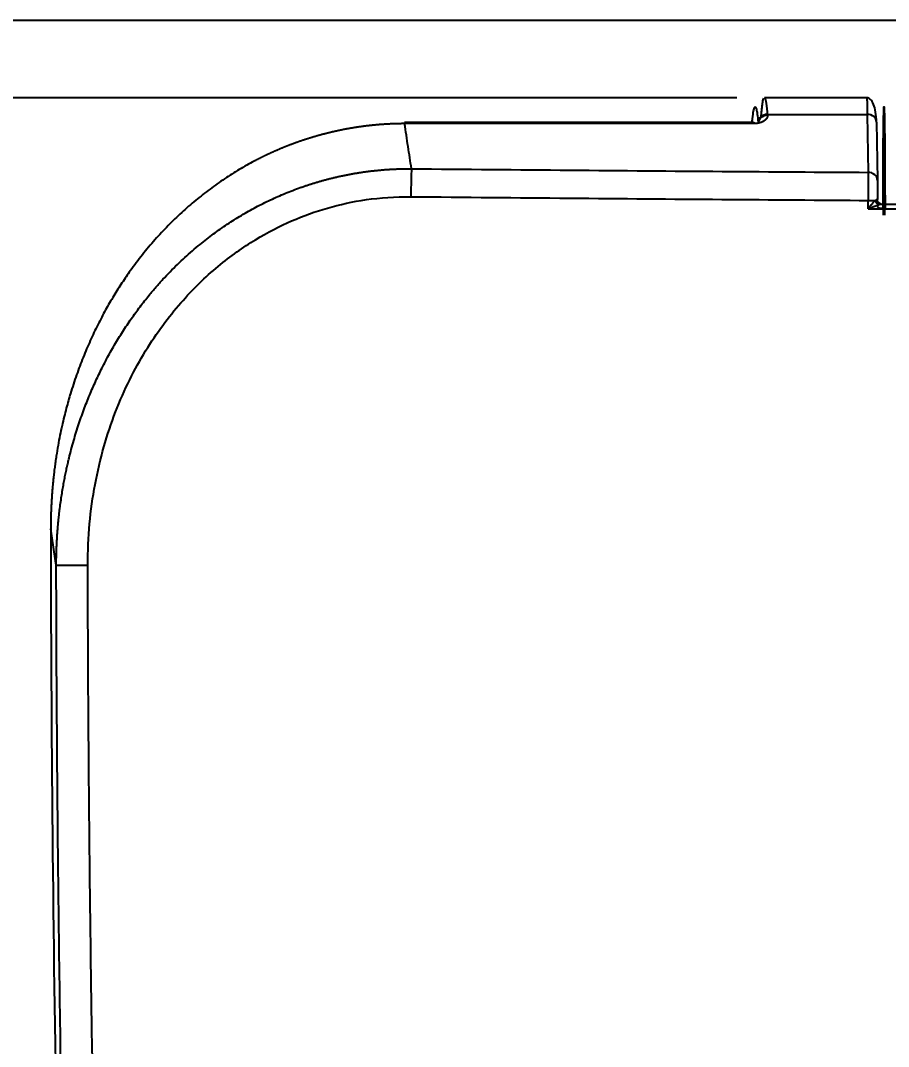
# Model space of a CAD drawing. Header units: millimetres. Extents: x 63 to 483, y 13 to 310.
# Drawn here: x 106.05 to 137.47, y 233.39 to 270.52 of the extents above; entities that cross this region are included whole.
import ezdxf

# ---------------------------------------------------------------- set-up
doc = ezdxf.new("R2010")
doc.units = ezdxf.units.MM
doc.layers.add('DIM', color=5, linetype='Continuous')
doc.styles.get("Standard").update_dxf_attribs({"font": 'arial.ttf'})
doc.dimstyles.new('사본 Standard', dxfattribs={"dimtxt": 2.5, "dimasz": 3, "dimexe": 1, "dimexo": 1, "dimgap": 0.9, "dimtad": 1, "dimdec": 1, "dimdsep": 46, "dimtxsty": 'Standard', "dimcen": 0.09, "dimclrd": 3, "dimclre": 3, "dimclrt": 2, "dimadec": 0, "dimazin": 0, "dimtfac": 1, "dimtdec": 1, "dimtmove": 0, "dimatfit": 3, "dimfxl": 1.25, "dimtolj": 1, "dimtzin": 0, "dimarcsym": 1})

# ---------------------------------------------------------------- blocks, each defined once
blk = doc.blocks.new('*D9')
at = {"layer": 'DIM', "linetype": 'ByBlock', "lineweight": -2, "transparency": 16777216}
for p, q in [((166.643, 270.517), (87.159, 270.517)), ((88.159, 267.517), (88.159, 109.59)), ((171.143, 106.59), (87.159, 106.59))]:
    blk.add_line(p, q, dxfattribs=at)
at = {"layer": 'DIM', "transparency": 16777216}
for points in [[(87.659, 267.517), (88.659, 267.517), (88.159, 270.517)], [(87.659, 109.59), (88.659, 109.59), (88.159, 106.59)]]:
    blk.add_solid(points, dxfattribs=at)
at = {"layer": 'DIM', "transparency": 16777216, "insert": (85.128, 188.554), "char_height": 3, "attachment_point": 5, "rotation": 90}
blk.add_mtext('\\A1;491.7', dxfattribs=at)
blk = doc.blocks.new('*D10')
at = {"layer": 'DIM', "linetype": 'ByBlock', "lineweight": -2, "transparency": 16777216}
for p, q in [((131.983, 267.724), (97.186, 267.724)), ((98.186, 264.724), (98.186, 109.59)), ((131.983, 106.59), (97.186, 106.59))]:
    blk.add_line(p, q, dxfattribs=at)
at = {"layer": 'DIM', "transparency": 16777216}
for points in [[(97.686, 264.724), (98.686, 264.724), (98.186, 267.724)], [(97.686, 109.59), (98.686, 109.59), (98.186, 106.59)]]:
    blk.add_solid(points, dxfattribs=at)
at = {"layer": 'DIM', "transparency": 16777216, "insert": (95.153, 187.157), "char_height": 3, "attachment_point": 5, "rotation": 90}
blk.add_mtext('\\A1;483.4', dxfattribs=at)

msp = doc.modelspace()

# ---------------------------------------------------------------- linework, layer by layer
for p, q in [((136.714, 267.725), (132.977, 267.725)), ((133.086, 267.122), (136.705, 267.122)), ((133.086, 267.122), (133.089, 267.089)), ((136.705, 267.122), (136.737, 265.022)), ((137.308, 267.05), (137.308, 265.93)), ((137.312, 265.93), (137.312, 267.05)), ((132.59, 266.83), (119.953, 266.83)), ((119.953, 266.83), (119.953, 266.786)), ((132.59, 266.786), (119.953, 266.786)), ((132.59, 266.786), (132.59, 266.83)), ((137.039, 266.834), (137.07, 264.744)), ((137.308, 266.101), (137.288, 266.101)), ((137.295, 265.311), (137.288, 266.101)), ((137.331, 265.93), (137.312, 265.93)), ((137.332, 266.113), (137.325, 265.319)), ((137.285, 265.747), (137.292, 264.957)), ((137.328, 264.966), (137.335, 265.76)), ((137.34, 264.966), (137.328, 264.966))]:
    msp.add_line(p, q)
for centre, major_axis, ratio, start_param, end_param in [((133.086, 266.834), (0.332, 0.03), 0.865135, 1.492426, 3.037052), ((133.089, 266.801), (-0.332, -0.03), 0.865135, 4.634019, 6.178644), ((136.705, 266.834), (0.333, 0.005), 0.866001, 6.265733, 7.840892), ((137.31, 263.225), (0, 3.833), 0.008727, 0.065264, 0.722384), ((137.31, 263.225), (0, 3.833), 0.008727, 5.5653, 6.217922), ((137.31, 263.225), (0, 2.717), 0.008727, 0.092155, 0.695493), ((137.31, 263.225), (0, 2.717), 0.008727, 5.592192, 6.19103), ((137.31, 263.225), (0, 3.833), 0.008727, 0.852911, 1.505533), ((137.31, 263.225), (0, 3.833), 0.008727, 4.777653, 5.434773), ((120.199, 264.144), (0.011, 1.167), 0.016483, 0.523677, 1.572464), ((137.31, 263.225), (0, 1.883), 0.008727, 0, 1.238671), ((137.31, 263.225), (0, 1.883), 0.008727, 5.055019, 6.283185), ((136.737, 264.733), (0.333, 0.005), 0.866001, 6.265733, 7.840892), ((137.31, 263.225), (0, 2.717), 0.008727, 0.879803, 1.478641), ((137.31, 263.225), (0, 2.717), 0.008727, 4.804544, 5.407882), ((136.741, 264.009), (0.333, 0), 0.003001, 4.701161, 5.602059), ((137.129, 264.008), (-0.086, 0.143), 0.726376, 1.158343, 2.457916), ((137.21, 264.041), (0, 0.167), 0.939426, 1.581312, 2.770612), ((137.241, 264.041), (0, -0.167), 0.999962, 5.902856, 6.283185), ((137.236, 264.041), (0, -0.167), 0.999962, 6.000152, 6.283185), ((108.502, 250.806), (-1.167, -0.002), 0.000183, 0.087267, 1.552408)]:
    msp.add_ellipse(centre, major_axis=major_axis, ratio=ratio, start_param=start_param, end_param=end_param)
for points, degree, knots in [([(132.862, 267.04), (132.864, 267.068), (132.872, 267.156), (132.884, 267.294), (132.901, 267.44), (132.918, 267.562), (132.937, 267.655), (132.95, 267.693), (132.957, 267.706)], 3, [0, 0, 0, 0, 0.074848, 0.245055, 0.422682, 0.607729, 0.800195, 1, 1, 1, 1]), ([(132.977, 267.725), (132.978, 267.725), (132.981, 267.725), (132.985, 267.723), (132.989, 267.718), (132.994, 267.712), (132.998, 267.705), (133.002, 267.695), (133.006, 267.685), (133.01, 267.673), (133.014, 267.66), (133.018, 267.645), (133.021, 267.63), (133.025, 267.614), (133.029, 267.596), (133.032, 267.578), (133.035, 267.559), (133.039, 267.54), (133.042, 267.52), (133.045, 267.5), (133.048, 267.479), (133.051, 267.458), (133.054, 267.436), (133.057, 267.414), (133.059, 267.393), (133.062, 267.371), (133.064, 267.349), (133.067, 267.327), (133.069, 267.305), (133.071, 267.284), (133.074, 267.262), (133.076, 267.241), (133.078, 267.22), (133.08, 267.2), (133.081, 267.18), (133.083, 267.16), (133.085, 267.141), (133.086, 267.129), (133.086, 267.122)], 3, [0, 0, 0, 0, 0.033205, 0.072618, 0.111337, 0.149363, 0.186695, 0.223333, 0.259279, 0.29453, 0.329088, 0.362953, 0.396124, 0.428601, 0.460385, 0.491475, 0.521872, 0.551575, 0.580585, 0.608902, 0.636524, 0.663453, 0.689689, 0.715231, 0.74008, 0.764235, 0.787696, 0.810464, 0.832539, 0.85392, 0.874607, 0.894601, 0.913901, 0.932508, 0.950421, 0.967641, 0.984167, 1, 1, 1, 1]), ([(137.039, 266.839), (137.034, 266.975), (137.011, 267.221), (136.934, 267.499), (136.826, 267.682), (136.734, 267.724), (136.682, 267.725)], 3, [0, 0, 0, 0, 0.242971, 0.490945, 0.743557, 1, 1, 1, 1]), ([(136.687, 267.725), (136.688, 267.725), (136.69, 267.715), (136.693, 267.672), (136.694, 267.636), (136.698, 267.536), (136.699, 267.472), (136.702, 267.317), (136.704, 267.226), (136.705, 267.122)], 3, [0, 0, 0, 0, 0.226011, 0.226011, 0.484007, 0.484007, 0.742004, 0.742004, 1, 1, 1, 1]), ([(132.534, 266.818), (132.538, 266.869), (132.557, 267.056), (132.588, 267.273), (132.625, 267.393), (132.658, 267.398), (132.689, 267.319), (132.72, 267.152), (132.742, 266.957), (132.754, 266.834)], 3, [0, 0, 0, 0, 0.052357, 0.210298, 0.368238, 0.526179, 0.684119, 0.84206, 1, 1, 1, 1]), ([(137.274, 263.727), (137.274, 263.922), (137.275, 264.464), (137.278, 265.305), (137.284, 266.168), (137.291, 266.835), (137.3, 267.268), (137.309, 267.436), (137.318, 267.329), (137.327, 266.955), (137.335, 266.335), (137.341, 265.52), (137.345, 264.658), (137.346, 264.056), (137.346, 263.745), (137.346, 263.69)], 3, [0, 0, 0, 0, 0.046135, 0.131161, 0.216187, 0.301213, 0.38624, 0.471266, 0.556292, 0.641318, 0.726344, 0.811371, 0.896397, 0.981423, 1, 1, 1, 1]), ([(133.089, 267.089), (133.093, 267.046), (133.075, 267.005), (133.06, 266.969), (133.029, 266.936), (133.002, 266.907), (132.964, 266.883), (132.93, 266.861), (132.889, 266.843), (132.818, 266.812), (132.733, 266.798), (132.663, 266.786), (132.59, 266.786)], 2, [0, 0, 0, 0.125, 0.125, 0.25, 0.25, 0.375, 0.375, 0.5, 0.5, 0.75, 0.75, 1, 1, 1]), ([(119.953, 266.786), (119.943, 266.786), (119.922, 266.786), (119.89, 266.785), (119.859, 266.785), (119.827, 266.785), (119.796, 266.784), (119.764, 266.784), (119.733, 266.783), (119.702, 266.783), (119.67, 266.782), (119.638, 266.781), (119.607, 266.78), (119.575, 266.779), (119.544, 266.778), (119.512, 266.777), (119.481, 266.776), (119.449, 266.774), (119.418, 266.773), (119.386, 266.771), (119.355, 266.77), (119.323, 266.768), (119.292, 266.766), (119.26, 266.764), (119.228, 266.762), (119.197, 266.76), (119.165, 266.758), (119.134, 266.756), (119.102, 266.753), (119.07, 266.751), (119.039, 266.749), (119.007, 266.746), (118.976, 266.743), (118.944, 266.741), (118.913, 266.738), (118.881, 266.735), (118.849, 266.732), (118.818, 266.729), (118.786, 266.725), (118.755, 266.722), (118.723, 266.719), (118.691, 266.715), (118.66, 266.712), (118.628, 266.708), (118.597, 266.705), (118.565, 266.701), (118.533, 266.697), (118.502, 266.693), (118.47, 266.689), (118.439, 266.685), (118.407, 266.68), (118.376, 266.676), (118.344, 266.672), (118.313, 266.667), (118.281, 266.663), (118.249, 266.658), (118.218, 266.653), (118.186, 266.648), (118.155, 266.643), (118.123, 266.638), (118.092, 266.633), (118.06, 266.628), (118.029, 266.623), (117.997, 266.617), (117.966, 266.612), (117.934, 266.606), (117.903, 266.601), (117.872, 266.595), (117.84, 266.589), (117.809, 266.583), (117.777, 266.577), (117.746, 266.571), (117.714, 266.565), (117.683, 266.559), (117.652, 266.552), (117.62, 266.546), (117.589, 266.539), (117.558, 266.533), (117.526, 266.526), (117.495, 266.519), (117.464, 266.513), (117.432, 266.506), (117.401, 266.499), (117.37, 266.491), (117.339, 266.484), (117.307, 266.477), (117.276, 266.47), (117.245, 266.462), (117.214, 266.454), (117.183, 266.447), (117.151, 266.439), (117.12, 266.431), (117.089, 266.423), (117.058, 266.415), (117.027, 266.407), (116.996, 266.399), (116.965, 266.391), (116.934, 266.383), (116.903, 266.374), (116.872, 266.366), (116.841, 266.357), (116.81, 266.348), (116.779, 266.34), (116.748, 266.331), (116.717, 266.322), (116.686, 266.313), (116.655, 266.304), (116.624, 266.294), (116.594, 266.285), (116.563, 266.276), (116.532, 266.266), (116.501, 266.257), (116.47, 266.247), (116.44, 266.237), (116.409, 266.228), (116.378, 266.218), (116.348, 266.208), (116.317, 266.198), (116.286, 266.188), (116.256, 266.177), (116.225, 266.167), (116.195, 266.157), (116.164, 266.146), (116.134, 266.136), (116.103, 266.125), (116.073, 266.114), (116.042, 266.103), (116.012, 266.092), (115.982, 266.081), (115.951, 266.07), (115.921, 266.059), (115.891, 266.048), (115.861, 266.037), (115.83, 266.025), (115.8, 266.014), (115.77, 266.002), (115.74, 265.99), (115.71, 265.979), (115.68, 265.967), (115.65, 265.955), (115.62, 265.943), (115.59, 265.931), (115.56, 265.919), (115.53, 265.906), (115.5, 265.894), (115.47, 265.882), (115.44, 265.869), (115.411, 265.857), (115.381, 265.844), (115.351, 265.831), (115.321, 265.818), (115.292, 265.806), (115.262, 265.793), (115.232, 265.78), (115.203, 265.766), (115.173, 265.753), (115.144, 265.74), (115.114, 265.726), (115.085, 265.713), (115.056, 265.699), (115.026, 265.686), (114.997, 265.672), (114.968, 265.658), (114.938, 265.644), (114.909, 265.63), (114.88, 265.616), (114.851, 265.602), (114.822, 265.588), (114.793, 265.574), (114.764, 265.559), (114.735, 265.545), (114.706, 265.53), (114.677, 265.516), (114.648, 265.501), (114.619, 265.486), (114.59, 265.472), (114.562, 265.457), (114.533, 265.442), (114.332, 265.336), (113.96, 265.128), (113.427, 264.791), (112.9, 264.42), (112.382, 264.013), (111.875, 263.572), (111.383, 263.095), (110.906, 262.585), (110.449, 262.04), (110.108, 261.589), (109.868, 261.246), (109.717, 261.022), (109.567, 260.79), (109.418, 260.55), (109.271, 260.301), (109.125, 260.044), (108.982, 259.779), (108.841, 259.505), (108.703, 259.223), (108.569, 258.933), (108.438, 258.634), (108.312, 258.328), (108.19, 258.014), (108.072, 257.692), (107.96, 257.362), (107.863, 257.054), (107.777, 256.761), (107.7, 256.48), (107.623, 256.177), (107.546, 255.852), (107.472, 255.505), (107.402, 255.137), (107.348, 254.814), (107.309, 254.546), (107.282, 254.344), (107.258, 254.15), (107.237, 253.965), (107.219, 253.787), (107.203, 253.617), (107.19, 253.456), (107.179, 253.302), (107.17, 253.156), (107.162, 253.019), (107.156, 252.889), (107.151, 252.767), (107.147, 252.652), (107.144, 252.546), (107.142, 252.447), (107.141, 252.356), (107.14, 252.272), (107.14, 252.196), (107.14, 252.148), (107.14, 252.126)], 3, [0, 0, 0, 0, 0.001453, 0.002906, 0.00436, 0.005814, 0.007269, 0.008724, 0.010179, 0.011635, 0.013091, 0.014548, 0.016005, 0.017462, 0.01892, 0.020379, 0.021837, 0.023297, 0.024756, 0.026216, 0.027677, 0.029137, 0.030599, 0.03206, 0.033522, 0.034985, 0.036447, 0.037911, 0.039374, 0.040838, 0.042302, 0.043767, 0.045232, 0.046698, 0.048164, 0.04963, 0.051097, 0.052564, 0.054031, 0.055499, 0.056967, 0.058435, 0.059904, 0.061373, 0.062843, 0.064313, 0.065783, 0.067254, 0.068725, 0.070196, 0.071668, 0.07314, 0.074612, 0.076085, 0.077558, 0.079031, 0.080505, 0.081979, 0.083454, 0.084928, 0.086403, 0.087879, 0.089354, 0.09083, 0.092307, 0.093783, 0.09526, 0.096738, 0.098215, 0.099693, 0.101171, 0.10265, 0.104128, 0.105607, 0.107087, 0.108566, 0.110046, 0.111527, 0.113007, 0.114488, 0.115969, 0.11745, 0.118932, 0.120414, 0.121896, 0.123379, 0.124861, 0.126344, 0.127828, 0.129311, 0.130795, 0.132279, 0.133763, 0.135248, 0.136733, 0.138218, 0.139703, 0.141188, 0.142674, 0.14416, 0.145646, 0.147133, 0.148619, 0.150106, 0.151594, 0.153081, 0.154568, 0.156056, 0.157544, 0.159032, 0.160521, 0.162009, 0.163498, 0.164987, 0.166477, 0.167966, 0.169456, 0.170945, 0.172435, 0.173926, 0.175416, 0.176907, 0.178397, 0.179888, 0.181379, 0.182871, 0.184362, 0.185854, 0.187345, 0.188837, 0.19033, 0.191822, 0.193314, 0.194807, 0.196299, 0.197792, 0.199285, 0.200779, 0.202272, 0.203765, 0.205259, 0.206753, 0.208246, 0.20974, 0.211234, 0.212729, 0.214223, 0.215717, 0.217212, 0.218707, 0.220202, 0.221696, 0.223191, 0.224687, 0.226182, 0.227677, 0.229173, 0.230668, 0.232164, 0.233659, 0.235155, 0.236651, 0.238147, 0.239643, 0.241139, 0.242635, 0.244132, 0.245628, 0.247125, 0.248621, 0.250118, 0.251614, 0.253111, 0.254608, 0.256104, 0.257601, 0.259098, 0.260595, 0.262092, 0.290558, 0.319683, 0.349461, 0.379883, 0.410937, 0.442607, 0.474873, 0.507715, 0.541107, 0.55328, 0.565754, 0.578527, 0.591595, 0.604958, 0.618611, 0.632551, 0.646775, 0.66128, 0.67606, 0.691111, 0.70643, 0.72201, 0.737846, 0.753934, 0.770266, 0.782731, 0.7962, 0.81066, 0.826096, 0.842494, 0.859834, 0.878098, 0.887903, 0.897316, 0.906339, 0.914975, 0.923228, 0.9311, 0.938595, 0.945714, 0.952462, 0.95884, 0.964851, 0.970498, 0.975782, 0.980707, 0.985274, 0.989485, 0.993342, 0.996846, 1, 1, 1, 1]), ([(107.34, 250.804), (107.34, 250.816), (107.34, 250.84), (107.34, 250.878), (107.34, 250.917), (107.341, 250.958), (107.341, 251.002), (107.342, 251.047), (107.343, 251.094), (107.344, 251.142), (107.345, 251.193), (107.346, 251.246), (107.348, 251.3), (107.35, 251.357), (107.352, 251.415), (107.354, 251.476), (107.357, 251.538), (107.36, 251.602), (107.363, 251.668), (107.367, 251.736), (107.371, 251.806), (107.375, 251.878), (107.38, 251.952), (107.386, 252.028), (107.392, 252.105), (107.398, 252.185), (107.405, 252.267), (107.413, 252.351), (107.421, 252.436), (107.43, 252.524), (107.44, 252.614), (107.45, 252.705), (107.468, 252.853), (107.494, 253.052), (107.529, 253.297), (107.567, 253.531), (107.605, 253.752), (107.645, 253.962), (107.685, 254.159), (107.724, 254.344), (107.764, 254.516), (107.841, 254.841), (107.966, 255.311), (108.154, 255.917), (108.357, 256.489), (108.571, 257.026), (108.793, 257.529), (108.992, 257.938), (109.163, 258.267), (109.304, 258.525), (109.449, 258.777), (109.596, 259.023), (109.747, 259.263), (109.9, 259.497), (110.056, 259.725), (110.214, 259.946), (110.374, 260.161), (110.536, 260.37), (110.726, 260.607), (110.947, 260.868), (111.201, 261.153), (111.461, 261.427), (111.726, 261.69), (111.994, 261.943), (112.267, 262.185), (112.609, 262.473), (113.027, 262.798), (113.527, 263.148), (114.04, 263.471), (114.562, 263.766), (115.093, 264.031), (115.63, 264.268), (116.013, 264.415), (116.234, 264.493), (116.293, 264.513), (116.351, 264.533), (116.41, 264.553), (116.469, 264.572), (116.528, 264.591), (116.587, 264.61), (116.646, 264.628), (116.705, 264.646), (116.764, 264.664), (116.824, 264.682), (116.884, 264.699), (116.943, 264.716), (117.003, 264.733), (117.063, 264.749), (117.123, 264.765), (117.183, 264.78), (117.243, 264.796), (117.304, 264.811), (117.364, 264.826), (117.424, 264.84), (117.485, 264.854), (117.546, 264.868), (117.606, 264.881), (117.667, 264.894), (117.728, 264.907), (117.789, 264.92), (117.85, 264.932), (117.911, 264.944), (117.972, 264.955), (118.033, 264.966), (118.094, 264.977), (118.156, 264.988), (118.217, 264.998), (118.279, 265.008), (118.34, 265.018), (118.402, 265.027), (118.463, 265.036), (118.525, 265.045), (118.587, 265.053), (118.648, 265.061), (118.71, 265.069), (118.772, 265.076), (118.834, 265.083), (118.896, 265.09), (118.958, 265.096), (119.02, 265.102), (119.081, 265.108), (119.143, 265.113), (119.205, 265.118), (119.268, 265.123), (119.33, 265.127), (119.392, 265.131), (119.454, 265.135), (119.516, 265.138), (119.578, 265.141), (119.64, 265.144), (119.702, 265.147), (119.764, 265.149), (119.826, 265.151), (119.889, 265.152), (119.951, 265.153), (120.013, 265.154), (120.075, 265.154), (120.137, 265.155), (120.178, 265.154), (120.199, 265.154)], 3, [0, 0, 0, 0, 0.001665, 0.003418, 0.005257, 0.007184, 0.009199, 0.011301, 0.013492, 0.015771, 0.018139, 0.020596, 0.023142, 0.025777, 0.028502, 0.031318, 0.034223, 0.037219, 0.040306, 0.043484, 0.046754, 0.050116, 0.05357, 0.057117, 0.060757, 0.06449, 0.068317, 0.072238, 0.076253, 0.080364, 0.084569, 0.08887, 0.093267, 0.10537, 0.116944, 0.12798, 0.138472, 0.148412, 0.157794, 0.166613, 0.174862, 0.182536, 0.213366, 0.242964, 0.27128, 0.298269, 0.323893, 0.348119, 0.362007, 0.375731, 0.389289, 0.402677, 0.415894, 0.428937, 0.441804, 0.454492, 0.467, 0.479326, 0.491469, 0.509452, 0.527249, 0.544854, 0.562264, 0.579476, 0.596487, 0.613294, 0.642029, 0.670516, 0.698743, 0.726695, 0.754362, 0.781734, 0.8088, 0.811683, 0.814568, 0.817453, 0.820339, 0.823226, 0.826113, 0.829002, 0.831891, 0.834781, 0.837672, 0.840564, 0.843456, 0.846349, 0.849242, 0.852136, 0.855031, 0.857927, 0.860822, 0.863719, 0.866616, 0.869513, 0.872411, 0.875309, 0.878208, 0.881107, 0.884006, 0.886906, 0.889806, 0.892707, 0.895607, 0.898508, 0.901409, 0.90431, 0.907212, 0.910113, 0.913015, 0.915917, 0.918819, 0.92172, 0.924622, 0.927524, 0.930426, 0.933328, 0.936229, 0.939131, 0.942033, 0.944934, 0.947835, 0.950736, 0.953637, 0.956537, 0.959437, 0.962337, 0.965237, 0.968136, 0.971035, 0.973934, 0.976832, 0.97973, 0.982627, 0.985524, 0.98842, 0.991316, 0.994211, 0.997106, 1, 1, 1, 1]), ([(136.737, 265.022), (136.737, 264.971), (136.738, 264.908), (136.738, 264.8), (136.738, 264.762), (136.738, 264.681), (136.738, 264.595), (136.738, 264.504), (136.738, 264.409), (136.738, 264.361), (136.738, 264.212), (136.737, 264.11), (136.737, 264.008)], 3, [0, 0, 0, 0, 0.25, 0.25, 0.375, 0.375, 0.5, 0.625, 0.625, 0.75, 0.75, 1, 1, 1, 1]), ([(137.054, 264.04), (137.058, 264.04), (137.066, 264.04), (137.071, 264.04), (137.073, 264.041), (137.073, 264.041)], 3, [0, 0, 0, 0, 0.452342, 0.904684, 1, 1, 1, 1]), ([(137.122, 263.923), (137.113, 263.931), (137.099, 263.949), (137.083, 263.979), (137.075, 264.011), (137.073, 264.032), (137.073, 264.042)], 3, [0, 0, 0, 0, 0.263008, 0.520422, 0.767333, 1, 1, 1, 1]), ([(137.067, 263.807), (137.067, 263.801), (137.068, 263.796), (137.071, 263.788), (137.073, 263.785), (137.076, 263.78), (137.078, 263.777), (137.084, 263.77), (137.089, 263.765), (137.098, 263.758), (137.101, 263.756), (137.108, 263.751), (137.112, 263.749), (137.123, 263.743), (137.131, 263.74), (137.142, 263.736), (137.145, 263.735), (137.149, 263.734), (137.152, 263.733), (137.159, 263.731), (137.164, 263.73), (137.179, 263.727), (137.189, 263.725), (137.206, 263.724), (137.211, 263.723), (137.222, 263.723), (137.228, 263.723), (137.233, 263.723)], 3, [0, 0, 0, 0, 0.125, 0.125, 0.1875, 0.1875, 0.25, 0.25, 0.375, 0.375, 0.4375, 0.4375, 0.5, 0.5, 0.625, 0.625, 0.65625, 0.65625, 0.6875, 0.6875, 0.75, 0.75, 0.875, 0.875, 0.9375, 0.9375, 1, 1, 1, 1]), ([(137.079, 263.841), (137.079, 263.837), (137.079, 263.818), (137.079, 263.796), (137.079, 263.778), (137.079, 263.776)], 3, [0, 0, 0, 0, 0.213998, 0.9384, 1, 1, 1, 1]), ([(137.237, 263.863), (137.226, 263.863), (137.211, 263.865), (137.195, 263.868), (137.19, 263.869)], 3, [0, 0, 0, 0, 0.653004, 1, 1, 1, 1]), ([(107.14, 252.126), (107.147, 244.759), (107.26, 233.664), (107.584, 219.108), (108.06, 203.013), (108.687, 187.823), (110.696, 173.716), (112.319, 165.843), (114.449, 158.386), (119.059, 145.776), (125.26, 134.394), (133.237, 124.639), (140.574, 117.158), (153, 108.989), (165.389, 106.59), (172.143, 106.59)], 3, [0, 0, 0, 0, 0.125191, 0.188674, 0.247275, 0.398262, 0.445568, 0.489235, 0.534758, 0.576779, 0.715973, 0.752333, 0.785895, 0.890196, 1, 1, 1, 1]), ([(143.15, 116.068), (142.225, 116.729), (141.309, 117.427), (139.5, 118.898), (138.607, 119.671), (136.851, 121.29), (135.987, 122.137), (134.715, 123.457), (134.295, 123.906), (133.463, 124.819), (133.051, 125.283), (132.235, 126.227), (131.427, 127.187), (130.636, 128.174), (130.05, 128.924), (129.855, 129.176), (129.468, 129.682), (129.276, 129.937), (128.703, 130.706), (128.325, 131.224), (127.205, 132.798), (126.477, 133.871), (125.059, 136.064), (124.369, 137.185), (123.027, 139.472), (122.376, 140.639), (121.113, 143.02), (120.501, 144.232), (119.32, 146.703), (118.749, 147.96), (117.925, 149.878), (117.655, 150.523), (117.127, 151.824), (116.868, 152.479), (116.107, 154.461), (115.622, 155.803), (114.699, 158.526), (114.262, 159.907), (113.438, 162.706), (113.052, 164.125), (112.514, 166.279), (112.342, 167.001), (112.012, 168.454), (111.853, 169.185), (111.397, 171.39), (111.12, 172.877), (110.612, 175.882), (110.383, 177.401), (110.07, 179.702), (109.971, 180.473), (109.783, 182.022), (109.694, 182.801), (109.441, 185.146), (109.29, 186.724), (109.022, 189.908), (108.904, 191.514), (108.694, 194.752), (108.602, 196.384), (108.438, 199.674), (108.367, 201.332), (108.236, 204.67), (108.177, 206.352), (108.093, 208.89), (108.066, 209.739), (108.012, 211.442), (107.933, 214.006), (107.861, 216.594), (107.723, 221.803), (107.643, 225.32), (107.507, 232.444), (107.453, 236.051), (107.373, 243.357), (107.348, 247.057), (107.34, 250.804)], 3, [0, 0, 0, 0, 0.03125, 0.03125, 0.0625, 0.0625, 0.09375, 0.09375, 0.109375, 0.109375, 0.125, 0.125, 0.140625, 0.15625, 0.15625, 0.164062, 0.164062, 0.171875, 0.171875, 0.1875, 0.1875, 0.21875, 0.21875, 0.25, 0.25, 0.28125, 0.28125, 0.3125, 0.3125, 0.34375, 0.34375, 0.359375, 0.359375, 0.375, 0.375, 0.40625, 0.40625, 0.4375, 0.4375, 0.46875, 0.46875, 0.484375, 0.484375, 0.5, 0.5, 0.53125, 0.53125, 0.5625, 0.5625, 0.578125, 0.578125, 0.59375, 0.59375, 0.625, 0.625, 0.65625, 0.65625, 0.6875, 0.6875, 0.71875, 0.71875, 0.75, 0.75, 0.765625, 0.765625, 0.78125, 0.8125, 0.8125, 0.875, 0.875, 0.9375, 0.9375, 1, 1, 1, 1])]:
    msp.add_open_spline(points, degree=degree, knots=knots)
for points, degree in [([(120.199, 265.154), (120.159, 265.418), (120.078, 265.954), (119.995, 266.506), (119.953, 266.786)], 3), ([(132.638, 266.791), (132.616, 266.806), (132.59, 266.819)], 2), ([(120.199, 265.154), (122.148, 265.136), (125.972, 265.102), (131.484, 265.058), (135.011, 265.033), (136.737, 265.022)], 3), ([(137.07, 264.733), (137.071, 264.685), (137.072, 264.566), (137.074, 264.339), (137.074, 264.147), (137.074, 264.041)], 3), ([(108.481, 250.806), (108.478, 251.832), (108.666, 253.778), (109.427, 256.422), (110.548, 258.646), (111.834, 260.366), (113.198, 261.677), (114.559, 262.633), (115.869, 263.301), (117.142, 263.757), (118.53, 264.066), (119.609, 264.148), (120.18, 264.142)], 3), ([(120.18, 264.142), (122.131, 264.123), (125.959, 264.089), (131.478, 264.044), (135.009, 264.02), (136.737, 264.008)], 3), ([(136.737, 263.707), (136.75, 263.723), (136.774, 263.753), (136.807, 263.793), (136.837, 263.829), (136.863, 263.861), (136.888, 263.89), (136.911, 263.916), (136.933, 263.941), (136.954, 263.964), (136.976, 263.987), (136.992, 264.002), (137, 264.009)], 3), ([(136.737, 263.707), (136.737, 263.808), (136.737, 263.908), (136.737, 264.008)], 3), ([(137, 264.009), (137.007, 264.015), (137.021, 264.025), (137.039, 264.036), (137.049, 264.039), (137.054, 264.04)], 3), ([(137.179, 263.886), (137.116, 263.912), (137.082, 263.978)], 2), ([(136.737, 263.707), (136.756, 263.715), (136.792, 263.73), (136.842, 263.75), (136.886, 263.768), (136.927, 263.784), (136.963, 263.799), (136.998, 263.812), (137.03, 263.824), (137.062, 263.836), (137.095, 263.847), (137.118, 263.855), (137.13, 263.858)], 3), ([(136.737, 263.707), (148.539, 263.707), (160.342, 263.707), (172.143, 263.707)], 3), ([(137.13, 263.858), (137.141, 263.861), (137.161, 263.867), (137.188, 263.873), (137.204, 263.875), (137.21, 263.875)], 3), ([(137.173, 263.84), (137.16, 263.863), (137.149, 263.881)], 2), ([(137.195, 263.873), (137.153, 263.886)], 1), ([(137.21, 263.875), (139.344, 263.875), (143.493, 263.875), (149.345, 263.875), (154.865, 263.875), (160.276, 263.875), (165.912, 263.875), (170.019, 263.875), (172.143, 263.875)], 3), ([(107.34, 250.804), (107.307, 251.019), (107.241, 251.455), (107.174, 251.901), (107.14, 252.126)], 3), ([(143.821, 117.01), (143.501, 117.239), (142.851, 117.714), (141.876, 118.461), (140.859, 119.278), (139.775, 120.193), (138.602, 121.237), (137.321, 122.448), (135.913, 123.864), (134.369, 125.523), (132.674, 127.478), (130.901, 129.685), (129.124, 132.066), (127.406, 134.547), (125.825, 137.008), (124.445, 139.318), (123.317, 141.327), (122.368, 143.112), (121.528, 144.77), (120.736, 146.406), (119.952, 148.107), (119.193, 149.835), (118.47, 151.57), (117.789, 153.284), (117.138, 155.011), (116.477, 156.86), (115.781, 158.931), (115.037, 161.318), (114.268, 164.022), (113.504, 167.032), (112.739, 170.491), (112.001, 174.444), (111.384, 178.467), (110.928, 182.053), (110.577, 185.318), (110.306, 188.287), (110.094, 190.996), (109.924, 193.487), (109.785, 195.815), (109.666, 198.056), (109.562, 200.28), (109.468, 202.51), (109.382, 204.742), (109.304, 206.969), (109.23, 209.209), (109.155, 211.556), (109.077, 214.152), (108.994, 217.069), (108.91, 220.241), (108.829, 223.611), (108.75, 227.223), (108.676, 231.134), (108.607, 235.415), (108.548, 240.092), (108.503, 245.182), (108.485, 248.882), (108.481, 250.806)], 3)]:
    msp.add_open_spline(points, degree=degree)

# ---------------------------------------------------------------- dimensions: what is measured, and where the dimension line sits
at = {"layer": 'DIM'}
for base, p1, p2, text, picture, middle in [((88.159, 106.59), (167.643, 270.517), (172.143, 106.59), '491.7', '*D9', (85.128, 188.554)), ((98.186, 106.59), (132.983, 267.724), (132.983, 106.59), '483.4', '*D10', (95.153, 187.157))]:
    dim = msp.add_linear_dim(base=base, p1=p1, p2=p2, angle=90, text=text, dimstyle='사본 Standard', override={"dimtxt": 3, "dimgap": 1.5, "dimcen": 0, "dimclrd": 256, "dimclre": 256, "dimclrt": 256, "dimtofl": 0}, dxfattribs=at)
    dim.commit()
    dim.dimension.update_dxf_attribs({"geometry": picture, "text_midpoint": middle})

doc.saveas('drawing.dxf')
